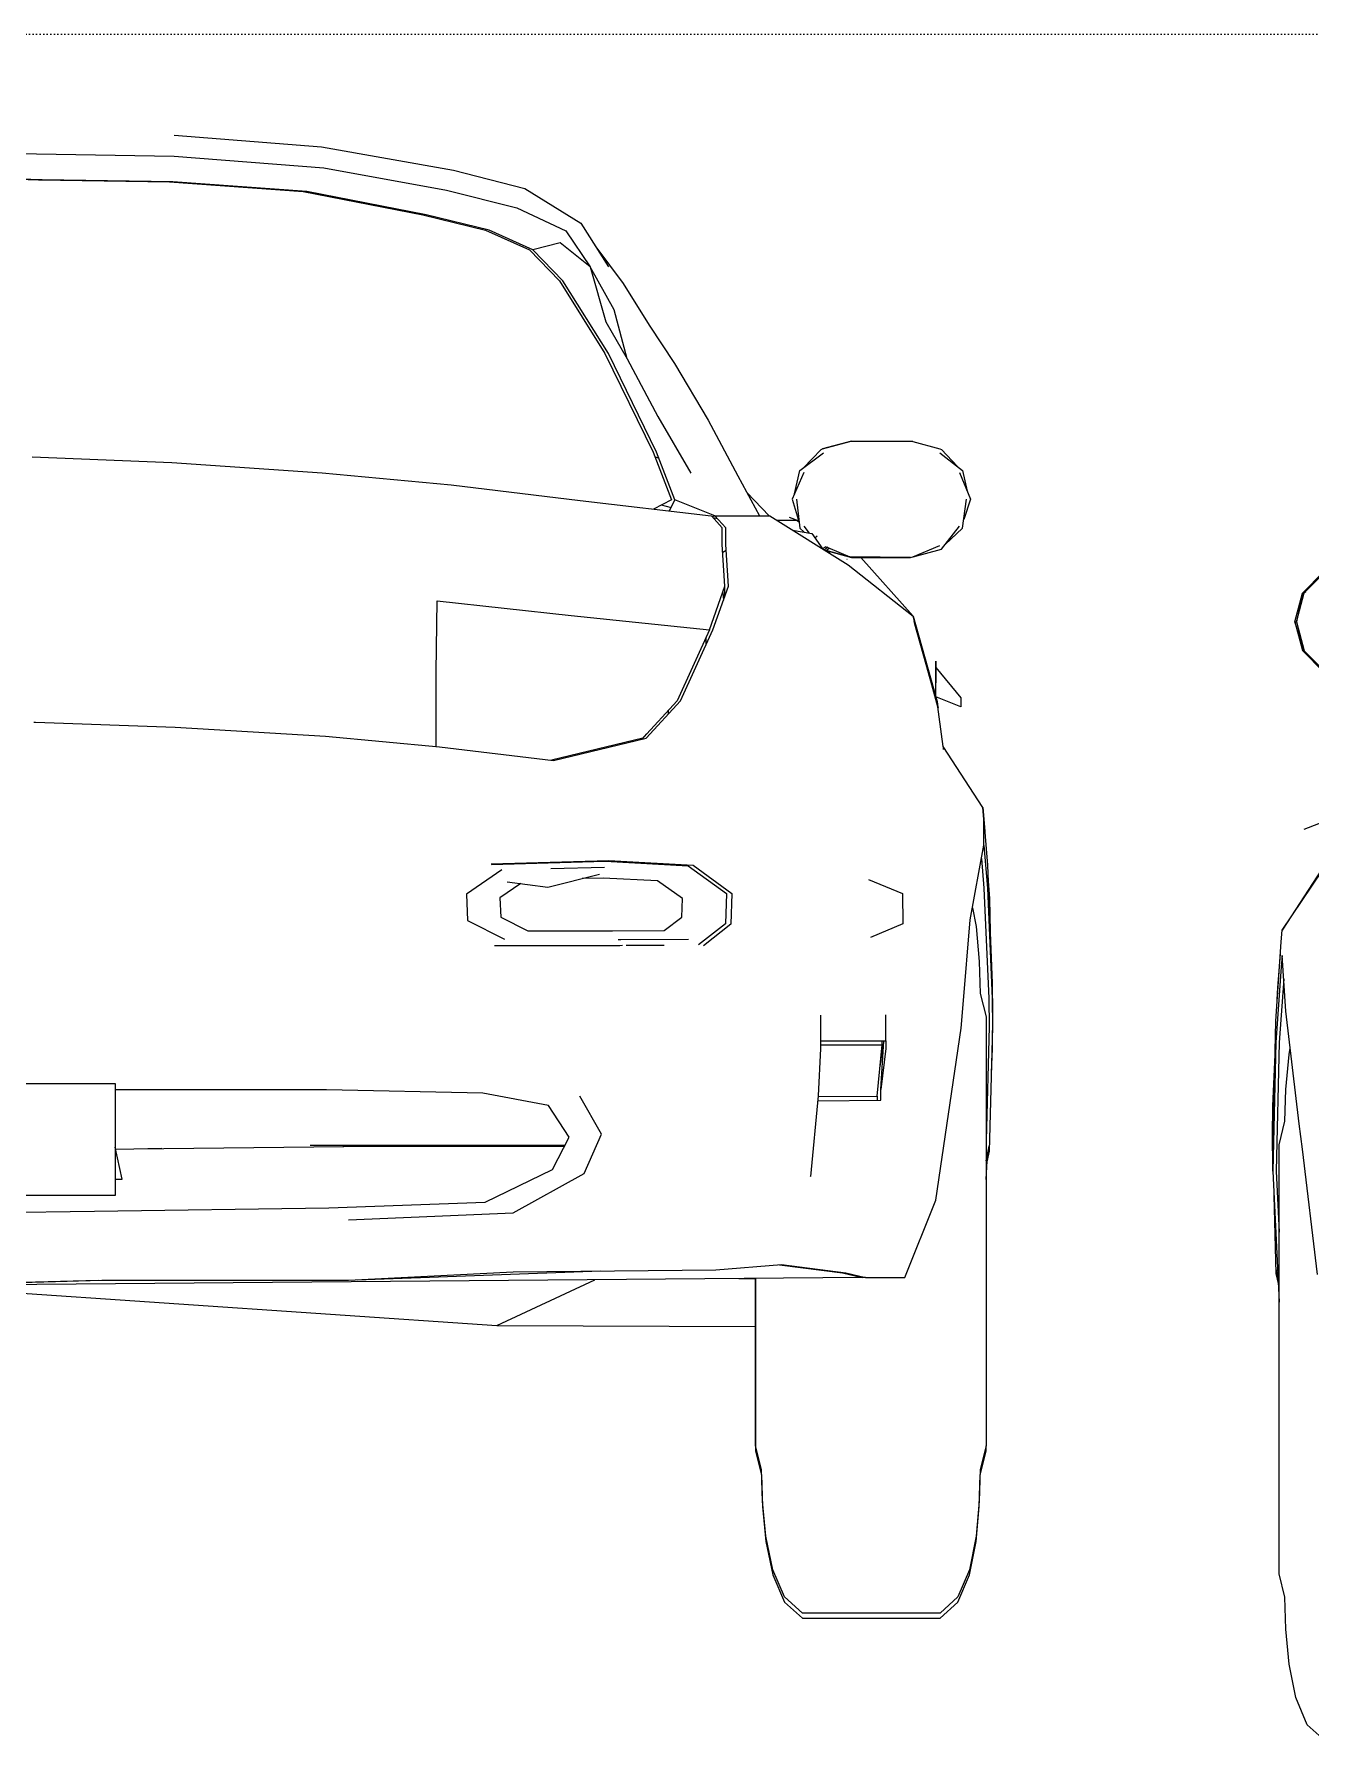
# Model space of a CAD drawing. Header units: millimetres. Extents: x 85290 to 188623, y -54691 to 10726.
# Drawn here: x 106560 to 107679, y -11502 to -10005 of the extents above; entities that cross this region are included whole.
import ezdxf

# ---------------------------------------------------------------- set-up
doc = ezdxf.new("R2010")
doc.units = ezdxf.units.MM
doc.linetypes.add('ACAD_ISO07W100', pattern=[3, 0, -3])
doc.linetypes.add('ELGO_LTYPE0', pattern=[0])
doc.layers.add('AUTO', color=150, linetype='Continuous')
doc.layers.add('RAZMER', color=5, linetype='Continuous')

# ---------------------------------------------------------------- blocks, each defined once
blk = doc.blocks.new('a_42')
at = {"color": 0, "linetype": 'ELGO_LTYPE0'}
for p, q in [((-46.238088, 65.035355), (-40.011823, 64.864015)), ((-33.91006, 65.691459), (-27.387607, 65.183794)), ((-27.387607, 65.183794), (-21.555471, 64.143121)), ((-40.011823, 64.864015), (-33.91006, 64.762461)), ((-33.91006, 64.762461), (-27.286231, 64.254784)), ((-46.277153, 63.906204), (-39.916122, 63.721728)), ((-39.763772, 63.721728), (-46.238088, 63.907277)), ((-39.916122, 63.721728), (-34.125101, 63.634383)), ((-33.972764, 63.634383), (-39.763772, 63.721728)), ((-34.125101, 63.634383), (-28.201377, 63.197517)), ((-28.049028, 63.197517), (-33.972764, 63.634383)), ((-27.286231, 64.254784), (-21.857917, 63.264751)), ((-21.555471, 64.143121), (-18.393755, 63.33121)), ((-28.201377, 63.197517), (-22.905278, 62.169003)), ((-22.75294, 62.168955), (-28.049028, 63.197517)), ((-21.857917, 63.264751), (-18.749225, 62.472903)), ((-18.393755, 63.33121), (-15.909481, 61.802101)), ((-22.905278, 62.169003), (-20.125198, 61.487603)), ((-19.97286, 61.487603), (-22.75294, 62.168955)), ((-18.749225, 62.472903), (-16.577351, 61.456692)), ((-20.125198, 61.487603), (-18.182814, 60.613095)), ((-18.030476, 60.613143), (-19.97286, 61.487603)), ((-16.577351, 61.456692), (-15.497267, 59.860408)), ((-15.909481, 61.802101), (-14.689171, 59.860408)), ((-18.182814, 60.613095), (-16.858506, 59.239506)), ((-16.823935, 60.928917), (-18.030476, 60.613143)), ((-16.706156, 59.239506), (-18.030476, 60.613143)), ((-15.497267, 59.860408), (-16.823935, 60.928917)), ((-15.248346, 60.750734), (-14.038574, 59.129011)), ((-14.438974, 57.961821), (-15.497267, 59.860408)), ((-15.497267, 59.860408), (-14.80323, 57.432568)), ((-16.858506, 59.239506), (-14.841508, 56.022274)), ((-14.689171, 56.022274), (-16.706156, 59.239506)), ((-14.038574, 59.129011), (-12.879693, 57.285356)), ((-13.853037, 55.79698), (-14.438974, 57.961821)), ((-14.80323, 57.432568), (-13.853037, 55.79698)), ((-12.879693, 57.285356), (-11.75791, 55.58418)), ((-14.841508, 56.022274), (-12.705278, 51.660358)), ((-12.55294, 51.660358), (-14.689171, 56.022274)), ((-13.853037, 55.79698), (-12.503135, 53.237938)), ((-11.75791, 55.58418), (-10.275101, 53.066217)), ((-12.503135, 53.237938), (-11.035943, 50.725889)), ((-10.275101, 53.066217), (-8.954787, 50.604009)), ((-40.202641, 51.450586), (-34.020221, 51.201903)), ((-12.705278, 51.660358), (-11.902737, 49.550247)), ((-12.626862, 51.454258), (-12.474715, 51.406991)), ((-11.7504, 49.550247), (-12.55294, 51.660358)), ((-6.208694, 50.844824), (-5.171096, 51.620316)), ((-6.063091, 50.953662), (-5.274617, 51.779008)), ((-5.274617, 51.779008), (-5.214941, 51.797568)), ((-3.928327, 52.142334), (-5.214941, 51.797568)), ((-5.214941, 51.797568), (-3.998732, 52.120947)), ((-3.998732, 52.120947), (-3.928327, 52.142334)), ((-1.214361, 52.120947), (-3.928327, 52.142334)), ((-3.928327, 52.142334), (-1.308596, 52.142334)), ((-1.308596, 52.142334), (-1.214361, 52.120947)), ((-1.214361, 52.120947), (-0.021982, 51.797568)), ((-0.021982, 51.797568), (0.06162, 51.779008)), ((-0.018072, 51.620316), (0.995696, 50.844824)), ((0.06162, 51.779008), (0.767863, 51.019096)), ((-34.020221, 51.201903), (-27.362012, 50.747275)), ((-27.362012, 50.747275), (-21.654796, 50.203132)), ((-12.474715, 51.406991), (-12.453913, 51.400053)), ((-6.038093, 50.753223), (-6.550586, 49.5687)), ((-6.446194, 49.810016), (-6.208694, 50.844824)), ((0.848926, 50.753223), (1.337588, 49.5687)), ((0.995696, 50.844824), (1.188469, 49.930226)), ((-21.654796, 50.203132), (-15.947365, 49.516069)), ((-8.954787, 50.604009), (-7.994926, 48.83399)), ((-15.947365, 49.516069), (-10.139262, 48.835599)), ((-11.902737, 49.550247), (-12.7002, 49.135649)), ((-12.349903, 49.317777), (-11.912405, 49.211335)), ((-11.98858, 49.05225), (-11.7504, 49.550247)), ((-9.973251, 48.83399), (-11.7504, 49.550247)), ((-8.547854, 49.853563), (-7.573151, 48.83399)), ((-6.550586, 49.5687), (-6.237995, 48.546934)), ((-6.355476, 49.5687), (-6.208694, 48.292577)), ((0.995696, 48.292577), (1.166308, 49.5687)), ((1.337588, 49.5687), (1.046384, 48.671388)), ((-9.64961, 48.30625), (-10.125398, 48.833799)), ((-10.098052, 48.802793), (-9.973251, 48.83399)), ((-9.973251, 48.83399), (-10.093462, 48.798346)), ((-10.05938, 48.760557), (-9.864163, 48.71304)), ((-9.973251, 48.83399), (-7.54776, 48.83399)), ((-9.497273, 48.30625), (-9.973251, 48.83399)), ((-7.54776, 48.83399), (-4.073441, 46.670854)), ((-7.253623, 48.650837), (-6.357133, 48.650837)), ((-6.683302, 48.772907), (-6.260645, 48.621142)), ((-6.357133, 48.650837), (-6.243169, 48.563826)), ((-9.64961, 47.559523), (-9.64961, 48.30625)), ((-9.497273, 47.559475), (-9.497273, 48.30625)), ((-6.538093, 48.205375), (-5.68887, 48.05206)), ((-6.208694, 48.292577), (-6.020224, 48.111867)), ((-6.038093, 48.384189), (-5.806744, 48.073339)), ((-5.68887, 48.05206), (-5.188381, 47.364997)), ((-5.549514, 47.860741), (-5.444634, 47.946834)), ((0.06162, 47.358405), (0.848926, 48.384189)), ((0.224412, 47.570514), (0.995696, 48.292577)), ((-9.530568, 45.721197), (-9.64961, 47.559523)), ((-9.628033, 47.226715), (-9.480965, 47.307372)), ((-9.37823, 45.721197), (-9.497273, 47.559475)), ((-5.204987, 47.38785), (-5.040633, 47.479844)), ((-5.133402, 47.330761), (-4.967391, 47.457909)), ((-5.065143, 47.288286), (-4.910647, 47.405862)), ((-5.063581, 47.28955), (-5.060255, 47.285258)), ((-5.060255, 47.469341), (-4.990732, 47.440087)), ((-5.054104, 47.296738), (-3.928327, 46.99502)), ((-3.928327, 46.99502), (-5.052054, 47.2983)), ((-5.01436, 47.326958), (-4.971003, 47.276425)), ((-4.971003, 47.431397), (-3.998732, 47.016465)), ((-4.96875, 47.273886), (-4.884672, 47.175884)), ((-4.125881, 46.92012), (-4.11309, 46.910214)), ((-1.308596, 46.99502), (-3.998732, 47.016465)), ((-3.998732, 47.016465), (-3.928327, 46.99502)), ((-3.928327, 46.99502), (-1.308596, 46.99502)), ((-1.202833, 44.39727), (-3.51504, 46.99502)), ((-1.308596, 46.99502), (-1.214361, 47.016465)), ((-1.214361, 47.016465), (-0.018072, 47.517097)), ((-1.190924, 47.026228), (0.06162, 47.358405)), ((-4.073441, 46.670854), (-1.202833, 44.39727)), ((-10.216903, 43.782675), (-9.530568, 45.721197)), ((-10.064554, 43.782627), (-9.37823, 45.721197)), ((-9.628033, 45.446145), (-9.599518, 45.096099)), ((-9.530568, 45.290875), (-9.530568, 45.721197)), ((-22.314167, 41.919195), (-22.265827, 45.06675)), ((-22.265827, 45.06675), (-16.343069, 44.420027)), ((-16.343069, 44.420027), (-10.216903, 43.782675)), ((-1.202833, 44.39727), (-0.262999, 40.960061)), ((-0.098252, 40.380525), (-1.202833, 44.39727)), ((-1.199913, 44.387304), (-0.128817, 40.6044)), ((-0.098252, 40.380525), (-1.186525, 44.33819)), ((-1.163387, 44.172072), (-0.452053, 41.624128)), ((-1.141607, 44.046485), (-0.098252, 40.380525)), ((-10.216903, 43.782675), (-11.649811, 40.635061)), ((-11.497461, 40.635061), (-10.064554, 43.782627)), ((-10.366416, 43.119537), (-10.366416, 43.454253)), ((-0.187409, 42.399609), (-0.187409, 41.442632)), ((-0.187409, 40.814554), (-0.187409, 42.399609)), ((-22.314167, 38.612461), (-22.314167, 41.919195)), ((-0.187409, 42.124223), (0.917089, 40.771198)), ((-11.649811, 40.635061), (-13.169729, 38.987112)), ((-13.017392, 38.987112), (-11.497461, 40.635061)), ((-12.034475, 40.052831), (-12.034475, 40.217971)), ((0.917089, 40.381157), (-0.187409, 40.814554)), ((-0.128817, 40.6044), (-0.098252, 40.380525)), ((-0.098252, 40.380525), (-0.091993, 40.333306)), ((-0.038874, 39.935994), (-0.098252, 40.380525)), ((-0.091993, 40.333306), (-0.091993, 40.334427)), ((-0.091993, 40.333306), (-0.09073, 40.324473)), ((0.917089, 40.771198), (0.917089, 40.381157)), ((-40.125978, 39.688479), (-40.050304, 39.690578)), ((-40.050304, 39.690578), (-33.867871, 39.472806)), ((-33.867871, 39.472806), (-27.209675, 39.073002)), ((0.126064, 38.613283), (-0.038874, 39.935994)), ((-27.209675, 39.073002), (-22.161817, 38.598096)), ((-22.161817, 38.598096), (-17.113971, 38.00044)), ((-13.169729, 38.987112), (-17.216217, 38.012552)), ((-17.113971, 38.00044), (-13.017392, 38.987112)), ((-13.668072, 38.867092), (-13.632917, 38.838875)), ((-13.188481, 38.945901), (-12.987506, 39.184618)), ((0.126064, 38.613283), (0.13876, 38.491261)), ((1.890421, 35.910213), (0.126064, 38.613283)), ((1.889253, 35.911965), (1.890421, 35.910213)), ((1.890421, 35.910213), (1.93652, 35.392189)), ((1.934171, 35.391998), (1.890421, 35.910213)), ((1.934171, 34.241366), (1.934171, 35.391998)), ((1.934171, 35.357332), (2.091992, 33.362996)), ((1.93652, 35.392189), (1.972747, 34.870171)), ((1.333392, 30.946779), (1.934171, 34.241366)), ((1.932323, 34.231102), (2.091992, 32.344293)), ((-19.873738, 33.416605), (-14.666903, 33.565235)), ((-19.868755, 33.393073), (-14.830672, 33.536875)), ((-17.23653, 33.21104), (-14.864945, 33.274757)), ((-14.830672, 33.536875), (-11.153912, 33.332967)), ((-14.666903, 33.565235), (-10.93409, 33.358204)), ((-11.153912, 33.332967), (-9.464943, 32.101464)), ((-10.93409, 33.358204), (-9.219443, 32.107961)), ((1.827825, 33.658254), (1.939643, 32.337212)), ((2.091992, 33.362996), (2.307225, 28.13462)), ((-19.414556, 33.147609), (-20.976376, 32.078814)), ((-18.572664, 32.547807), (-19.49346, 31.917679)), ((-19.16778, 32.62608), (-17.36592, 32.389068)), ((-17.36592, 32.389068), (-15.082919, 32.960116)), ((-14.927351, 32.792627), (-15.85176, 32.767772)), ((-12.516021, 32.664561), (-14.927351, 32.792627)), ((-11.4084, 31.890916), (-12.516021, 32.664561)), ((-3.178322, 32.725298), (-1.665723, 32.111966)), ((2.113474, 32.840335), (2.179683, 31.886136)), ((-20.976376, 32.078814), (-20.924222, 30.903565)), ((-19.49346, 31.917679), (-19.455373, 31.060743)), ((-11.436426, 31.052589), (-11.4084, 31.890916)), ((-9.464943, 32.101464), (-9.507715, 30.766952)), ((-9.219443, 32.107961), (-9.2628, 30.753135)), ((-1.665723, 32.111966), (-1.649129, 30.763876)), ((1.939643, 32.337212), (2.154875, 27.44869)), ((2.091992, 32.344293), (2.307225, 27.455771)), ((2.179683, 31.886136), (2.214539, 30.386138)), ((-19.455373, 31.060743), (-18.250489, 30.451417)), ((-12.22589, 30.459964), (-11.436426, 31.052589)), ((1.4287, 31.469392), (1.594425, 30.637598)), ((-20.924222, 30.903565), (-19.295513, 30.079889)), ((-18.250489, 30.451417), (-14.504981, 30.451369)), ((-14.504981, 30.451369), (-12.22589, 30.459964)), ((-9.507715, 30.766952), (-10.706746, 29.827201)), ((-9.2628, 30.753135), (-10.484969, 29.795312)), ((-1.649129, 30.763876), (-3.082525, 30.162119)), ((1.024509, 27.186775), (1.333392, 30.946779)), ((1.594425, 30.637598), (1.733005, 29.08746)), ((-19.739854, 29.809916), (-14.186728, 29.809916)), ((-14.25879, 30.067873), (-14.134872, 30.067873)), ((-14.186728, 29.809916), (-14.068853, 29.810357)), ((-14.134872, 30.067873), (-11.149907, 30.079102)), ((-13.906061, 29.811036), (-12.213778, 29.817628)), ((1.733005, 29.08746), (1.773036, 27.682864)), ((2.307225, 28.13462), (2.319622, 26.793849)), ((1.773036, 27.682864), (2.033496, 26.635694)), ((2.154875, 27.44869), (2.167285, 26.195073)), ((2.307225, 27.455771), (2.319622, 26.202154)), ((-5.295026, 26.721787), (-5.295026, 25.234139)), ((-2.410745, 25.585794), (-2.410745, 26.726758)), ((0.926161, 26.138043), (1.024509, 27.186775)), ((2.033496, 26.635694), (2.033496, 7.63731)), ((2.319622, 26.793849), (2.319622, 26.202154)), ((-0.185644, 18.517923), (0.926161, 26.138043)), ((2.167285, 26.195073), (2.033496, 21.17232)), ((2.319622, 26.202154), (2.173138, 20.698785)), ((2.318156, 25.926125), (2.315426, 26.044142)), ((2.318156, 25.236237), (2.318156, 25.926125)), ((-5.295026, 25.234139), (-5.39571, 23.143708)), ((-5.295026, 25.583839), (-2.410745, 25.585794)), ((-5.295026, 25.401425), (-2.563095, 25.403034)), ((-2.563095, 25.396347), (-5.295026, 25.394725)), ((-2.786231, 23.13081), (-2.563095, 25.396347)), ((-2.657723, 24.435746), (-2.563095, 25.096392)), ((-2.633893, 23.419439), (-2.487695, 25.585746)), ((-2.410745, 25.236141), (-2.633893, 23.419439)), ((-2.563095, 25.403034), (-2.563095, 25.585699)), ((-2.563095, 25.096392), (-2.563095, 25.396347)), ((-2.410745, 25.585794), (-2.410745, 25.236141)), ((2.265227, 24.156987), (2.318156, 25.236237)), ((-43.825197, 23.685014), (-36.535644, 23.685014)), ((-36.535644, 23.685014), (-36.535644, 18.722665)), ((-27.170705, 23.415875), (-36.535644, 23.415875)), ((-20.254111, 23.262548), (-27.170705, 23.415875)), ((-17.342877, 22.717046), (-20.254111, 23.262548)), ((-16.428327, 21.319341), (-17.342877, 22.717046)), ((-14.991414, 21.441996), (-15.954113, 23.126709)), ((-5.39571, 23.143708), (-5.736041, 19.56563)), ((-5.416703, 22.923398), (-2.633893, 22.944343)), ((-5.399227, 23.113918), (-2.786231, 23.13081)), ((-5.399227, 23.10723), (-2.786231, 23.124218)), ((-2.786231, 23.124218), (-2.786231, 22.943222)), ((-2.633893, 22.944343), (-2.633893, 23.419439)), ((-17.167389, 19.872951), (-16.428327, 21.319341)), ((-15.769434, 19.698536), (-14.991414, 21.441996)), ((-36.214554, 19.455957), (-36.535644, 20.869052)), ((-36.515534, 20.780372), (-35.695219, 20.789218)), ((-35.695219, 20.789218), (-25.076079, 20.912849)), ((-35.695219, 20.789218), (-34.466016, 20.820462)), ((-27.896094, 20.951175), (-16.616416, 20.951175)), ((-26.435649, 20.946633), (-26.432919, 20.916164)), ((-17.258501, 20.893704), (-25.942003, 20.902788)), ((-25.076079, 20.912849), (-16.646587, 20.892191)), ((-21.845126, 20.898485), (-21.842873, 20.932281)), ((-16.648447, 20.888483), (-21.845126, 20.898485)), ((-16.646587, 20.892191), (-17.258501, 20.893704)), ((2.033496, 20.263385), (2.173138, 20.907914)), ((2.173138, 20.698785), (2.033496, 20.080721)), ((-20.151269, 18.434774), (-17.167389, 19.872951)), ((-18.91036, 17.964994), (-15.769434, 19.698536)), ((2.033496, 19.438386), (2.073825, 20.25913)), ((-36.535644, 19.455957), (-36.214554, 19.455957)), ((-5.736041, 19.56563), (-5.733895, 19.595563)), ((-36.535644, 18.722665), (-55.940425, 18.722665)), ((-37.442779, 18.028664), (-27.067875, 18.177986)), ((-27.067875, 18.177986), (-20.151269, 18.434774)), ((-1.564848, 15.095412), (-0.185644, 18.517923)), ((-46.238088, 17.925155), (-37.442779, 18.028664)), ((-26.19102, 17.65542), (-18.91036, 17.964994)), ((-26.19102, 14.978134), (-18.91036, 15.349269)), ((-25.821101, 14.996981), (-15.019536, 15.386962)), ((-18.91036, 15.349269), (-9.92999, 15.436327)), ((-9.92999, 15.436327), (-7.021582, 15.670216)), ((-7.115137, 15.662705), (-4.328131, 15.303719)), ((-7.021582, 15.670216), (-4.175782, 15.303671)), ((-4.328131, 15.303719), (-3.451466, 15.094781)), ((-4.207134, 15.274858), (-4.05215, 15.274226)), ((-4.175782, 15.303671), (-3.299415, 15.094781)), ((-46.275782, 14.731884), (-37.264263, 14.978134)), ((-46.238088, 14.730763), (-37.111914, 14.978134)), ((-3.451466, 15.094781), (-46.200597, 14.731788)), ((-45.502448, 14.737701), (-19.631648, 12.967491)), ((-37.264263, 14.978134), (-37.263095, 14.978182)), ((-37.264263, 14.978134), (-37.261426, 14.978134)), ((-37.111914, 14.978134), (-26.19102, 14.978134)), ((-19.631648, 12.967491), (-15.293848, 14.994239)), ((-8.91124, 15.048444), (-8.171784, 15.032041)), ((-8.171784, 7.637703), (-8.171784, 15.05469)), ((-8.171784, 15.032041), (-8.171784, 7.405471)), ((-3.299415, 15.094781), (-3.451466, 15.094781)), ((-3.299415, 15.094781), (-1.564848, 15.095412)), ((-19.631648, 12.967491), (-8.171784, 12.922763)), ((-7.908594, 6.590533), (-8.171784, 7.637703)), ((2.033496, 7.63731), (1.773036, 6.590533)), ((2.033496, 7.405471), (2.033496, 7.63731)), ((-8.171784, 7.405471), (-7.908594, 6.358301)), ((1.773036, 6.358301), (2.033496, 7.405471)), ((-7.861924, 5.185937), (-7.908594, 6.590533)), ((-7.908594, 6.358301), (-7.861924, 4.953718)), ((1.773036, 6.590533), (1.733005, 5.185937)), ((1.733005, 4.953718), (1.773036, 6.358301)), ((-7.714653, 3.635799), (-7.861924, 5.185937)), ((-7.861924, 4.953718), (-7.714653, 3.403568)), ((1.733005, 5.185937), (1.594425, 3.635799)), ((1.594425, 3.403568), (1.733005, 4.953718)), ((-7.409966, 2.152156), (-7.714653, 3.635799)), ((-7.714653, 3.403568), (-7.409966, 1.919925)), ((1.594425, 3.635799), (1.298726, 2.152156)), ((1.298726, 1.919925), (1.594425, 3.403568)), ((-6.89131, 0.946974), (-7.409966, 2.152156)), ((-7.409966, 1.919925), (-6.89131, 0.714755)), ((1.298726, 2.152156), (0.786806, 0.946974)), ((0.786806, 0.714755), (1.298726, 1.919925)), ((-6.101858, 0.232184), (-6.89131, 0.946974)), ((0.786806, 0.946974), (0, 0.232184)), ((-6.89131, 0.714755), (-6.101858, 0)), ((0, 0.232184), (-6.101858, 0.232184)), ((-6.101858, 0), (0, 0)), ((0, 0), (0.786806, 0.714755))]:
    blk.add_line(p, q, dxfattribs=at)
blk = doc.blocks.new('a_46')
at = {"color": 0, "linetype": 'ELGO_LTYPE0'}
for p, q in [((-93.672755, 50.844824), (-92.738673, 51.779008)), ((-93.596974, 50.855517), (-92.65508, 51.797568)), ((-92.738673, 51.779008), (-93.596974, 50.855517)), ((-94.014651, 49.5687), (-93.672755, 50.844824)), ((-93.9417, 49.5687), (-93.596974, 50.855517)), ((-93.672755, 50.844824), (-93.9417, 49.5687)), ((-93.596974, 50.855517), (-93.672755, 50.844824)), ((-93.596974, 50.855517), (-93.533303, 50.907421)), ((-94.014651, 49.5687), (-93.672755, 48.292577)), ((-93.596974, 48.281884), (-94.014651, 49.5687)), ((-94.014651, 49.5687), (-93.9417, 49.5687)), ((-93.9417, 49.5687), (-93.913479, 49.649131)), ((-93.9417, 49.5687), (-93.596974, 48.281884)), ((-92.65508, 47.339844), (-93.672755, 48.292577)), ((-93.672755, 48.292577), (-92.738673, 47.358405)), ((-93.672755, 48.292577), (-93.596974, 48.281884)), ((-93.596974, 48.281884), (-93.613674, 48.36924)), ((-93.596974, 48.281884), (-92.65508, 47.339844)), ((-93.594143, 40.381157), (-92.489651, 40.814554)), ((-94.56631, 35.911965), (-92.803127, 38.613283)), ((-94.567482, 35.91026), (-92.80176, 38.540876)), ((-94.613576, 35.392189), (-94.567482, 35.91026)), ((-94.85674, 31.886136), (-94.613576, 35.392189)), ((-94.769045, 33.362996), (-94.649807, 34.870171)), ((-94.567482, 34.786522), (-94.613576, 34.290969)), ((-94.4084, 32.328271), (-94.567482, 34.786522)), ((-94.613576, 34.290969), (-94.85674, 30.937266)), ((-94.790529, 32.840335), (-94.769045, 33.362996)), ((-94.500393, 33.750391), (-94.704396, 30.937266)), ((-94.995217, 25.926125), (-94.85674, 31.886136)), ((-93.823634, 27.335798), (-94.4084, 32.328271)), ((-94.85674, 30.937266), (-94.995217, 25.236237)), ((-94.98428, 28.13462), (-94.891603, 30.386138)), ((-94.704396, 30.937266), (-94.842873, 25.236237)), ((-94.41006, 28.855276), (-94.271487, 30.405378)), ((-94.271487, 30.405378), (-94.215822, 30.684423)), ((-94.4501, 27.450645), (-94.41006, 28.855276)), ((-94.996682, 26.793849), (-94.98428, 28.13462)), ((-94.710646, 26.403474), (-94.4501, 27.450645)), ((-93.670119, 26.212012), (-93.823634, 27.335798)), ((-94.996682, 26.202154), (-94.996682, 26.793849)), ((-94.992483, 26.044142), (-94.996682, 26.202154)), ((-94.995217, 25.236237), (-94.995217, 25.926125)), ((-94.710646, 7.405471), (-94.710646, 26.403474)), ((-93.012014, 20.664656), (-93.670119, 26.212012)), ((-94.995217, 25.236237), (-94.710646, 19.436383)), ((-94.842873, 25.236237), (-94.710646, 22.540235)), ((-94.942287, 24.156987), (-94.850197, 20.698785)), ((-94.850197, 20.907914), (-94.762307, 20.491755)), ((-94.850197, 20.698785), (-94.75088, 20.25913)), ((-94.710646, 7.63731), (-94.710646, 19.438386)), ((-94.4501, 6.358301), (-94.710646, 7.405471)), ((-94.41006, 4.953718), (-94.4501, 6.358301)), ((-94.271487, 3.403568), (-94.41006, 4.953718)), ((-93.975784, 1.919925), (-94.271487, 3.403568)), ((-93.463869, 0.714755), (-93.975784, 1.919925)), ((-92.677052, 0), (-93.463869, 0.714755))]:
    blk.add_line(p, q, dxfattribs=at)

msp = doc.modelspace()

# ---------------------------------------------------------------- linework, layer by layer
at = {"layer": 'RAZMER', "linetype": 'ACAD_ISO07W100'}
msp.add_line((123147.4, -10004.9), (85289.7, -10004.9), dxfattribs=at)

# ---------------------------------------------------------------- block references
at = {"layer": 'AUTO', "xscale": 19.79999999999563, "yscale": 19.79999999999563, "zscale": 19.79999999999563}
for name, p in [('a_42', (107354.5, -11394.3)), ('a_46', (109526.9, -11501.8))]:
    msp.add_blockref(name, p, dxfattribs=at)

doc.saveas('drawing.dxf')
